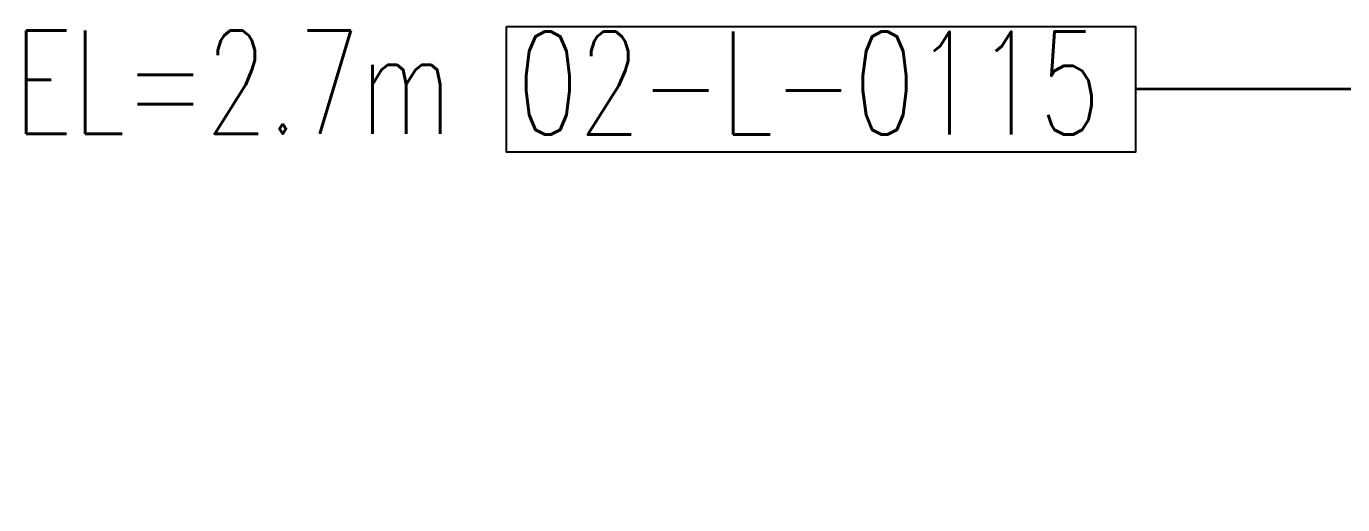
# Model space of a CAD drawing. Header units: inches. Extents: x 295136 to 296247, y 2627183 to 2627409.
# Drawn here: x 295681.04 to 295699.82, y 2627254.95 to 2627261.77 of the extents above; entities that cross this region are included whole.
import ezdxf

# ---------------------------------------------------------------- set-up
doc = ezdxf.new("R2010")
doc.units = ezdxf.units.IN
doc.header["$MEASUREMENT"] = 0
doc.layers.add('_Auto', color=7, linetype='Continuous')
doc.styles.add('HZTXT', font='txt_qlt.shx', dxfattribs={"width": 0.7, "bigfont": 'hztxt.shx'})
doc.dimstyles.new('ANSI_L', dxfattribs={"dimtxt": 0.18, "dimasz": 0.18, "dimexe": 0.18, "dimexo": 0.0625, "dimgap": 0.09, "dimtad": 0, "dimtih": 1, "dimtoh": 1, "dimdec": 4, "dimzin": 0, "dimdsep": 46, "dimtxsty": 'Standard', "dimcen": 0.09, "dimadec": 0, "dimazin": 0, "dimtfac": 1, "dimtdec": 4, "dimtofl": 0, "dimtmove": 0, "dimatfit": 3, "dimfxl": 1, "dimtolj": 1, "dimtzin": 0, "dimarcsym": 0})

msp = doc.modelspace()

# ---------------------------------------------------------------- linework, layer by layer
at = {"layer": '_Auto', "color": 7, "linetype": 'Continuous', "lineweight": 25}
msp.add_lwpolyline([(295687.8961, 2627261.7685), (295696.8674, 2627261.7685), (295696.8674, 2627259.9768), (295687.8961, 2627259.9768)], close=True, dxfattribs=at)

# ---------------------------------------------------------------- texts
at = {"layer": '_Auto', "color": 7, "style": 'HZTXT', "width": 0.7}
for s, p in [('EL=2.7m', (295680.8682, 2627260.2389)), ('02-L-0115', (295688.0436, 2627260.2256))]:
    msp.add_text(s, height=1.46919, dxfattribs=at).set_placement(p)

# ---------------------------------------------------------------- leaders
at = {"layer": '_Auto', "color": 136, "linetype": 'Continuous', "lineweight": 35}
msp.add_leader([(295705.6535, 2627254.9516), (295701.5321, 2627260.8726), (295696.8674, 2627260.8726)], dimstyle='ANSI_L', override={"dimscale": 1, "dimtxt": 0.125, "dimasz": 0.125, "dimgap": 0.0625, "dimtad": 0, "dimlwd": 35}, dxfattribs=at)

doc.saveas('drawing.dxf')
